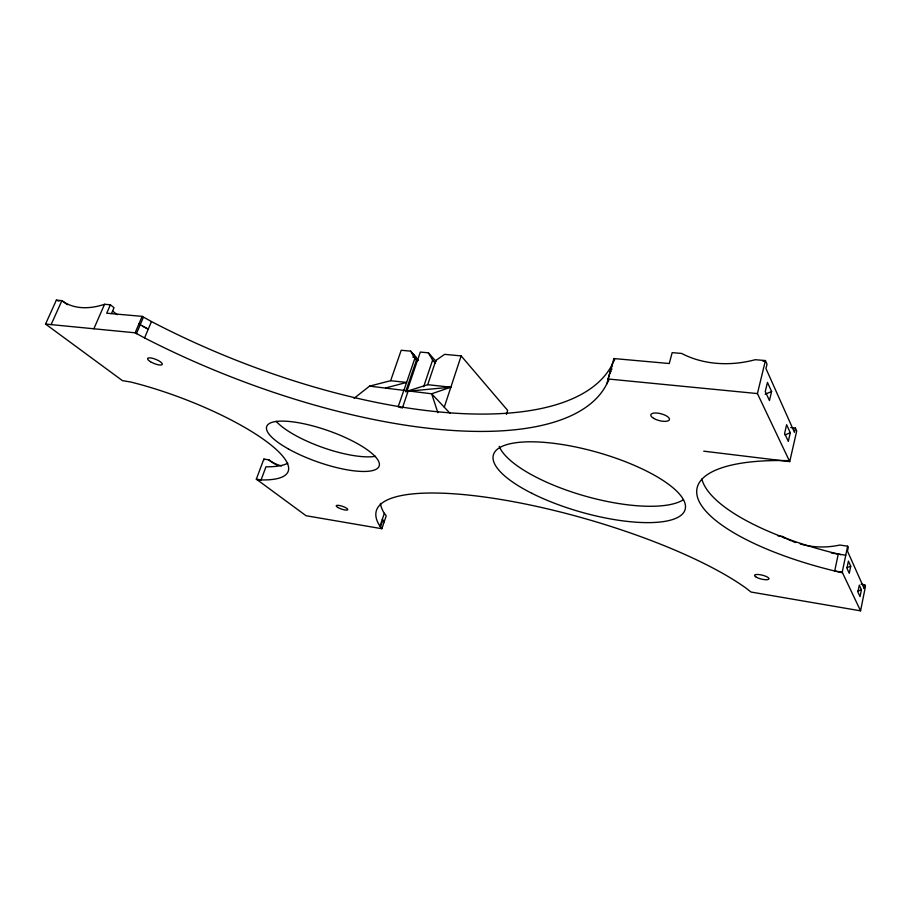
<?xml version="1.0" encoding="UTF-8"?>
<svg xmlns="http://www.w3.org/2000/svg" width="911" height="911" viewBox="0 0 911 911"><rect width="100%" height="100%" fill="white"/><g stroke="black" fill="none" stroke-linecap="round" stroke-linejoin="round"><path stroke-width="1.37" d="M863.981 588.267L864.687 584.76L861.043 584.19M861.43 589.781L860.041 596.625L857.911 592.013L859.312 585.124L861.43 589.781L857.57 591.25M380.456 503.407A205.761 52.679 16.1 0 0 383.782 512.494L386.207 515.82L381.88 528.722L379.466 525.499A206.524 50.743 16.2 0 1 504.056 500.025A206.524 50.743 16.2 0 1 745.688 587.88L751.017 592.036L860.565 610.837L865.45 586.502L864.687 584.76M850.737 566.198L849.268 573.315L846.934 568.259L848.414 561.085L850.737 566.198L847.048 567.61M860.565 610.837L842.231 572.21L847.629 546.201L839.84 545.04A75.283 66.913 -14.9 0 1 806.212 545.427M701.846 478.947A167.146 54.819 11.6 0 0 838.268 554.047L834.704 571.003L842.527 572.837M790.748 427.578L795.405 428.079L794.438 432.326L765.957 368.534L767.016 364.149L765.422 360.562L755.287 359.708A99.823 80.453 -24.2 0 1 681.656 353.445L672.181 352.637L669.255 363.523L613.912 358.558L608.081 378.987L608.833 380.103L606.749 383.998A365.937 140.123 22.3 0 1 144.576 337.935L135.147 332.811L45.55 324.065L56.345 300.163L61.891 300.641A74.622 48.556 -47.6 0 0 104.549 304.285L110.379 304.786L114.034 307.724L111.506 313.566M703.759 451.173L789.723 461.604L796.715 431.04L795.405 428.079M790.292 432.782L788.311 441.391L784.622 433.408L786.637 424.72L790.292 432.782L785.054 434.934M771.594 391.514L769.442 400.555L765.274 391.536L767.461 382.404L771.594 391.514L765.126 394.235M789.723 461.604L757.428 393.575L765.422 360.562L762.985 361.348M606.749 383.998L612.534 363.74M506.425 414.425L507.666 410.417L461.16 355.905L444.659 354.345L435.868 360.414L427.714 384.693L408.208 390.899L369.57 386.127L354.015 398.346M450.08 413.366L444.272 407.194L461.16 355.905M379.978 526.285L384.328 513.314M380.491 527.082L382.814 520.147M423.626 386.776L432.611 360.107L428.375 352.819L420.324 352.067L406.75 391.81M405.623 391.821L416.452 360.13L412.33 352.91M402.355 408.071L408.208 390.899L431.655 393.791L450.865 387.186L427.714 384.693M413.047 357.306L413.947 354.675L417.375 360.688M398.164 406.818L403.949 389.931M403.926 390.272L414.847 358.387L410.724 351.156L401.204 350.268L390.637 380.707L369.57 386.127M381.88 528.722L306.039 515.717L256.333 479.14L263.848 459.087L268.745 459.816A59.636 45.265 -47.9 0 0 281.567 465.942M144.553 337.947L151.465 321.56A363.728 144.758 22.5 0 0 612.602 363.762M135.147 332.811L142.139 316.368L151.465 321.56M136.377 333.779L143.346 317.358M110.379 304.786L106.712 313.213L142.139 316.368M93.856 328.78L104.549 304.285M51.118 324.612L61.891 300.641L67.448 304.695M610.734 371.255L609.846 373.134L610.905 371.153M613.057 362.726L614.652 359.697L613.912 358.558M385.808 387.927L406.613 382.426L390.637 380.707M409.608 391.07L450.865 387.186M789.279 460.659L780.773 460.522A168.011 52.952 11.9 0 0 699.204 501.574A168.011 52.952 11.9 0 0 834.704 570.992L842.231 572.21M257.175 479.767L261.081 479.915L265.978 466.785L267.857 466.796A123.805 31.874 21 0 0 287.762 463.243M608.081 378.987L757.428 393.575M784.12 537.957L782.777 536.522L777.823 535.782M831.447 553.023L845.761 555.209M256.333 479.14L261.081 479.915A124.295 30.712 20.8 0 0 267.265 442.108A124.295 30.712 20.8 0 0 130.74 382.016L122.45 380.639L45.55 324.065M838.257 554.059L840.853 554.662M399.212 407.137L401.307 407.764M56.345 300.163L58.999 301.131M142.606 326.218L148.265 329.156L138.893 323.997M263.848 459.087L264.68 459.713M268.745 459.816L270.339 461.034A59.522 45.231 -47.9 0 0 277.274 465.122M112.611 310.993L117.257 314.705M384.203 521.809L382.313 519.338M444.272 407.194L431.655 393.791L437.861 412.649M414.847 358.387L416.452 360.13M410.724 351.156L418.491 360.54M432.611 360.107L435.458 363.273M428.375 352.819L436.096 361.462M611.201 368.033L611.953 369.16M415.541 356.417L417.591 360.016M864.004 588.142L847.481 551.144L848.232 547.545L847.629 546.201M375.548 456.297A59.363 17.104 19.5 0 1 322.938 447.574A59.363 17.104 19.5 0 1 276.113 421.292M683.432 499.718A99.208 32.09 15.8 0 1 583.416 495.595A99.208 32.09 15.8 0 1 499.239 446.322M805.017 545.177A75.283 66.913 -14.9 0 1 800.279 544.004M795.667 542.535A75.283 66.913 -14.9 0 1 792.308 541.259M791.203 540.792A75.283 66.913 -14.9 0 1 782.777 536.522M288.286 448.884A59.614 16.5 19.4 0 0 378.874 466.705A59.614 16.5 19.4 0 0 301.564 423.296A59.614 16.5 19.4 0 0 288.286 448.884M337.844 507.461A6.149 1.48 18.8 0 0 347.626 509.898A6.149 1.48 18.8 0 0 340.532 505.73A6.149 1.48 18.8 0 0 337.844 507.461M531.853 493.306A99.663 30.974 15.9 0 0 684.867 510.274A99.663 30.974 15.9 0 0 551.087 443.019A99.663 30.974 15.9 0 0 531.853 493.306M653.642 418.343A9.588 3.53 14.6 0 0 669.186 420.096A9.588 3.53 14.6 0 0 657.628 413.127A9.588 3.53 14.6 0 0 653.642 418.343M756.358 577.255A7.459 2.016 13.8 0 0 768.668 579.305A7.459 2.016 13.8 0 0 760.309 574.739A7.459 2.016 13.8 0 0 756.358 577.255M150.474 361.713A7.903 2.243 21.9 0 0 162.26 364.411A7.903 2.243 21.9 0 0 152.103 358.182A7.903 2.243 21.9 0 0 150.474 361.713"/></g></svg>
